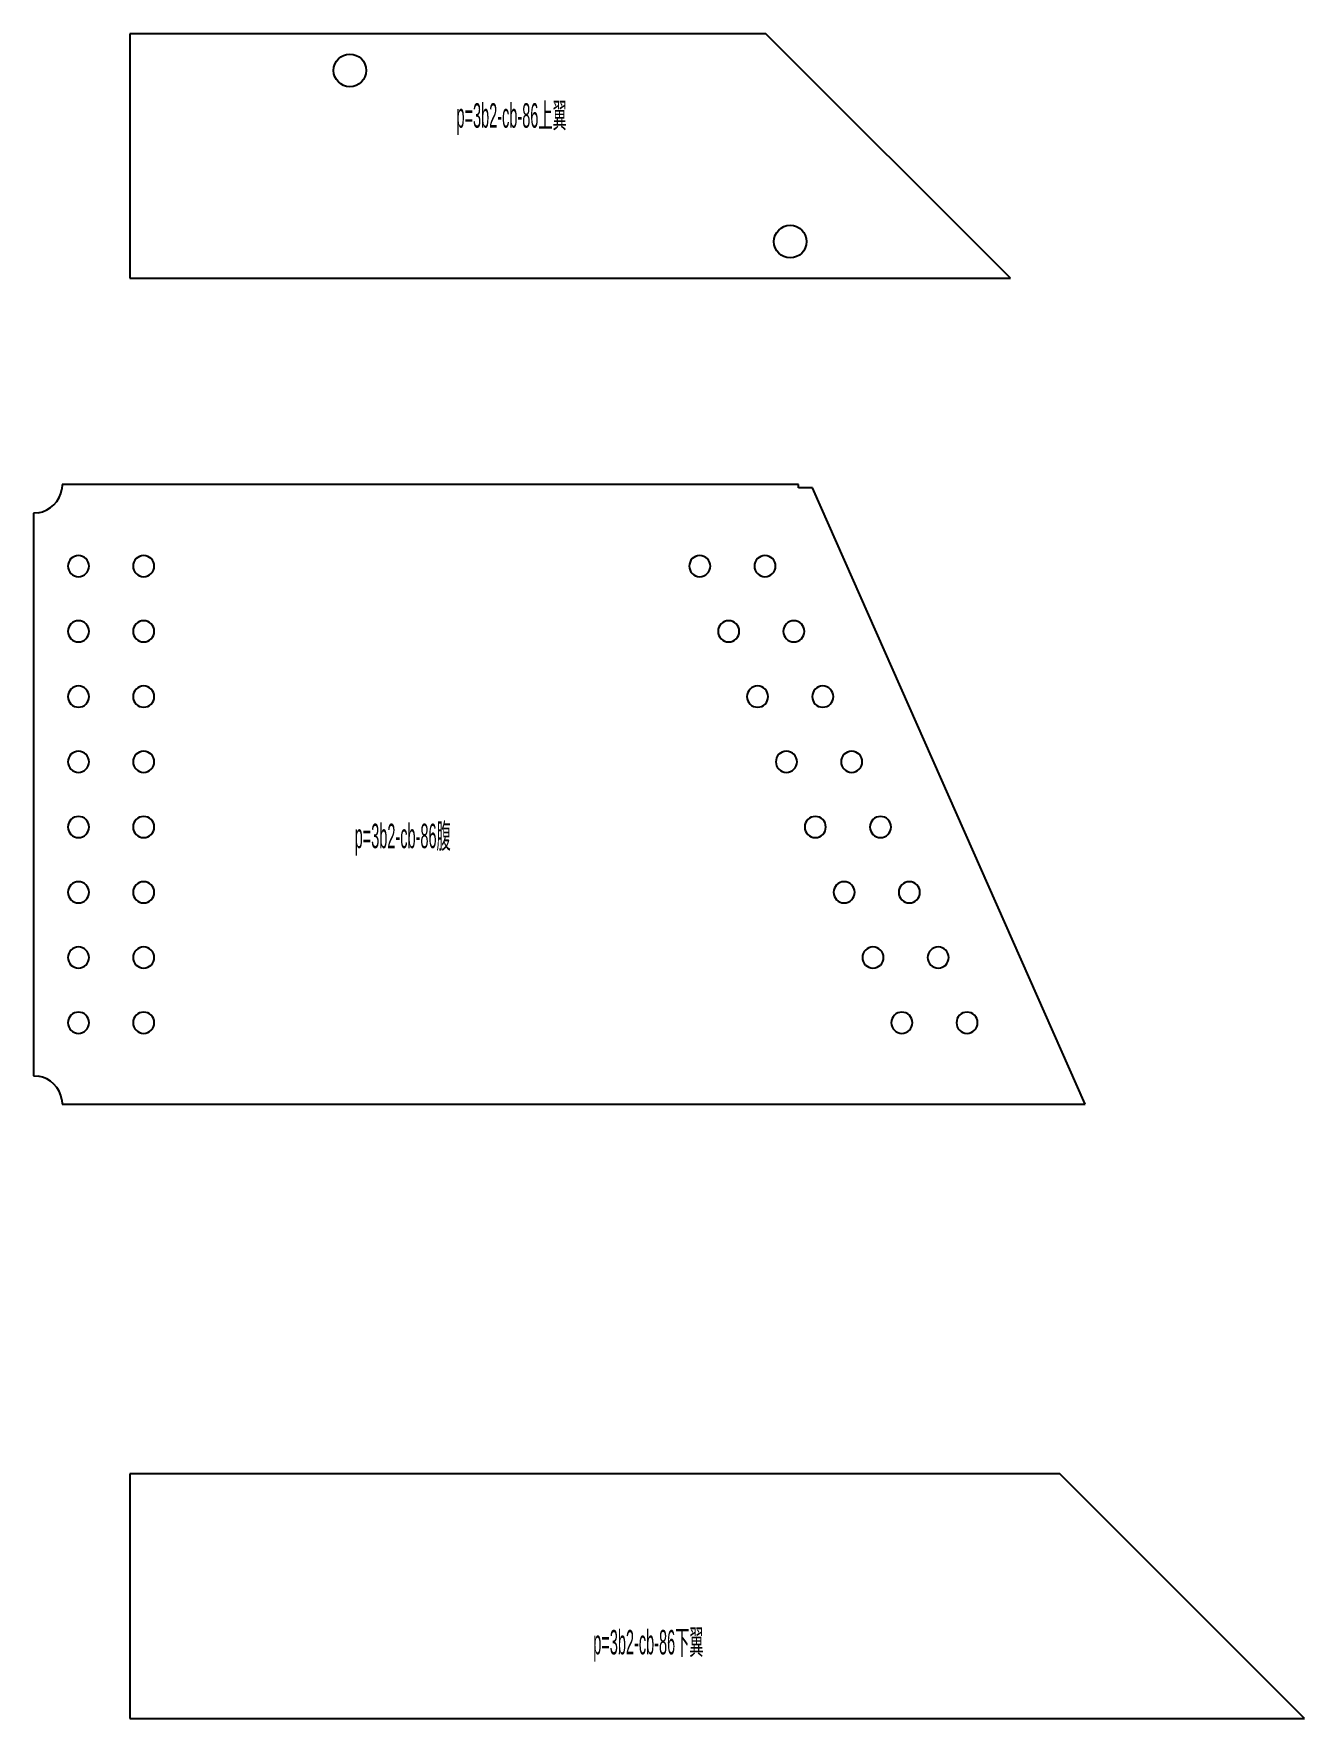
# Model space of a CAD drawing. Header units: millimetres. Extents: x 348 to 1906, y 375 to 2441.
import ezdxf

# ---------------------------------------------------------------- set-up
doc = ezdxf.new("R2010")
doc.units = ezdxf.units.MM
doc.layers.add('OtherObjectType', color=1, linetype='Continuous', lineweight=0)
doc.styles.add('楷体', font='ARIAL.TTF')

msp = doc.modelspace()

# ---------------------------------------------------------------- linework, layer by layer
at = {"color": 7}
for p, q in [((465.4, 2440.6), (465.4, 2140.6)), ((1245.8, 2440.6), (465.4, 2440.6)), ((1545.8, 2140.6), (1245.8, 2440.6)), ((465.4, 2140.6), (1545.8, 2140.6)), ((382.5, 1887.6), (382.1, 1882.1)), ((1285.9, 1887.6), (382.5, 1887.6)), ((1285.9, 1883.7), (1285.9, 1887.6)), ((1303, 1883.7), (1285.9, 1883.7)), ((1637.6, 1127.6), (1303, 1883.7)), ((353, 1853), (347.5, 1852.6)), ((347.5, 1852.6), (347.5, 1162.6)), ((347.5, 1162.6), (353, 1162.1)), ((382.1, 1133), (382.5, 1127.6)), ((382.5, 1127.6), (1637.6, 1127.6)), ((465.4, 674.5), (465.4, 374.5)), ((1606.3, 674.5), (465.4, 674.5)), ((1906.4, 374.5), (1606.3, 674.5)), ((465.4, 374.5), (1906.4, 374.5))]:
    msp.add_line(p, q, dxfattribs=at)
for centre in [(735.5, 2395.6), (1275.7, 2185.6)]:
    msp.add_circle(centre, 20, dxfattribs=at)
for centre, radius, start, end in [((347.5, 1887.6), 35, 279, 351), ((402.5, 1787.6), 13, 0, 180), ((482.5, 1787.6), 13, 0, 180), ((1164.7, 1787.6), 13, 0, 180), ((1244.7, 1787.6), 13, 0, 180), ((402.5, 1787.6), 13, 180, 0), ((482.5, 1787.6), 13, 180, 0), ((1164.7, 1787.6), 13, 180, 0), ((1244.7, 1787.6), 13, 180, 0), ((402.5, 1707.6), 13, 0, 180), ((482.5, 1707.6), 13, 0, 180), ((1200.2, 1707.6), 13, 0, 180), ((1280.1, 1707.6), 13, 0, 180), ((402.5, 1707.6), 13, 180, 0), ((482.5, 1707.6), 13, 180, 0), ((1200.2, 1707.6), 13, 180, 0), ((1280.1, 1707.6), 13, 180, 0), ((402.5, 1627.6), 13, 0, 180), ((482.5, 1627.6), 13, 0, 180), ((1235.6, 1627.6), 13, 0, 180), ((1315.6, 1627.6), 13, 0, 180), ((402.5, 1627.6), 13, 180, 0), ((482.5, 1627.6), 13, 180, 0), ((1235.6, 1627.6), 13, 180, 0), ((1315.6, 1627.6), 13, 180, 0), ((402.5, 1547.6), 13, 0, 180), ((482.5, 1547.6), 13, 0, 180), ((1271, 1547.6), 13, 0, 180), ((1351, 1547.6), 13, 0, 180), ((402.5, 1547.6), 13, 180, 0), ((482.5, 1547.6), 13, 180, 0), ((1271, 1547.6), 13, 180, 0), ((1351, 1547.6), 13, 180, 0), ((402.5, 1467.6), 13, 0, 180), ((402.5, 1467.6), 13, 180, 0), ((482.5, 1467.6), 13, 0, 180), ((482.5, 1467.6), 13, 180, 0), ((1306.4, 1467.6), 13, 0, 180), ((1306.4, 1467.6), 13, 180, 0), ((1386.4, 1467.6), 13, 0, 180), ((1386.4, 1467.6), 13, 180, 0), ((402.5, 1387.6), 13, 0, 180), ((402.5, 1387.6), 13, 180, 0), ((482.5, 1387.6), 13, 0, 180), ((482.5, 1387.6), 13, 180, 0), ((1341.8, 1387.6), 13, 0, 180), ((1341.8, 1387.6), 13, 180, 0), ((1421.8, 1387.6), 13, 0, 180), ((1421.8, 1387.6), 13, 180, 0), ((402.5, 1307.6), 13, 0, 180), ((402.5, 1307.6), 13, 180, 0), ((482.5, 1307.6), 13, 0, 180), ((482.5, 1307.6), 13, 180, 0), ((1377.2, 1307.6), 13, 0, 180), ((1377.2, 1307.6), 13, 180, 0), ((1457.2, 1307.6), 13, 0, 180), ((1457.2, 1307.6), 13, 180, 0), ((402.5, 1227.6), 13, 0, 180), ((482.5, 1227.6), 13, 0, 180), ((1412.6, 1227.6), 13, 0, 180), ((1492.6, 1227.6), 13, 0, 180), ((402.5, 1227.6), 13, 180, 0), ((482.5, 1227.6), 13, 180, 0), ((1412.6, 1227.6), 13, 180, 0), ((1492.6, 1227.6), 13, 180, 0), ((347.5, 1127.6), 35, 9, 81)]:
    msp.add_arc(centre, radius, start, end, dxfattribs=at)

# ---------------------------------------------------------------- texts
at = {"layer": 'OtherObjectType', "color": 7, "style": '楷体', "width": 0.425}
for s, p in [('p=3b2-cb-86上翼', (866.2, 2325.3)), ('p=3b2-cb-86腹', (741.3, 1441.7)), ('p=3b2-cb-86下翼', (1034, 452.9))]:
    msp.add_text(s, height=30, dxfattribs=at).set_placement(p)

doc.saveas('drawing.dxf')
